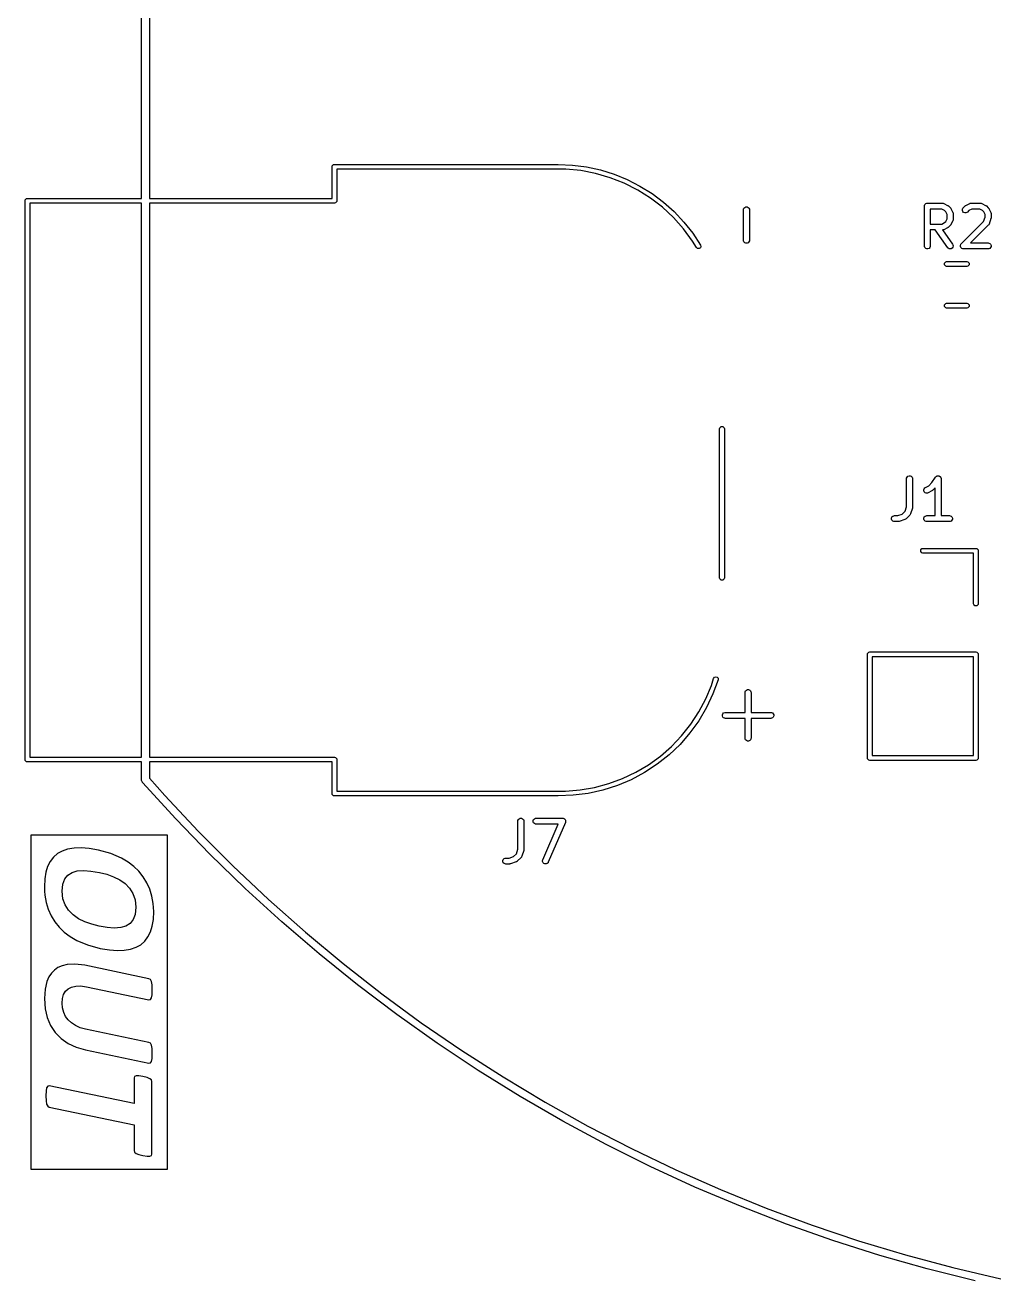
# Model space of a CAD drawing. Extents: x 0.5 to 99.4, y -99.1 to -3.9.
# Drawn here: x 0.48 to 24.83, y -82.96 to -51.48 of the extents above; entities that cross this region are included whole.
import ezdxf

# ---------------------------------------------------------------- set-up
doc = ezdxf.new("R2010")
doc.units = 0
doc.layers.add('BLACK', color=7, linetype='CONTINUOUS')

msp = doc.modelspace()

# ---------------------------------------------------------------- linework, layer by layer
at = {"layer": 'BLACK', "linetype": 'CONTINUOUS'}
for p, q in [((3.4, -55.83), (3.4, -17.499999)), ((3.6, -17.537796), (3.6, -55.83)), ((8.18, -55.04), (8.184567, -55.017039)), ((8.18, -55.83), (8.18, -55.04)), ((8.184567, -55.017039), (8.217039, -54.984567)), ((8.217039, -54.984567), (8.24, -54.98)), ((8.24, -54.98), (13.85, -54.98)), ((13.85, -54.98), (14.207397, -54.995344)), ((14.207397, -54.995344), (14.562164, -55.041263)), ((14.562164, -55.041263), (14.91169, -55.117418)), ((13.85, -55.1), (8.3, -55.1)), ((8.3, -55.1), (8.3, -55.89)), ((14.039706, -55.099985), (13.85, -55.1)), ((14.417456, -55.135451), (14.039706, -55.099985)), ((14.790238, -55.206072), (14.417456, -55.135451)), ((15.154785, -55.311231), (14.790238, -55.206072)), ((14.91169, -55.117418), (15.253403, -55.223251)), ((15.507907, -55.450006), (15.154785, -55.311231)), ((15.253403, -55.223251), (15.584788, -55.357981)), ((15.584788, -55.357981), (15.903407, -55.520617)), ((15.84651, -55.621181), (15.507907, -55.450006)), ((16.16763, -55.823259), (15.84651, -55.621181)), ((15.903407, -55.520617), (16.206913, -55.709962)), ((16.206913, -55.709962), (16.493075, -55.924624)), ((0.48, -55.89), (0.484567, -55.867039)), ((0.48, -69.91), (0.48, -55.89)), ((0.484567, -55.867039), (0.517039, -55.834567)), ((0.517039, -55.834567), (0.54, -55.83)), ((0.54, -55.83), (3.4, -55.83)), ((0.6, -55.95), (0.6, -69.85)), ((3.4, -55.95), (0.6, -55.95)), ((3.4, -69.85), (3.4, -55.95)), ((3.6, -55.83), (8.18, -55.83)), ((8.24, -55.95), (3.6, -55.95)), ((3.6, -55.95), (3.6, -69.85)), ((8.262961, -55.945433), (8.24, -55.95)), ((8.295433, -55.912961), (8.262961, -55.945433)), ((8.3, -55.89), (8.295433, -55.912961)), ((16.468454, -56.054469), (16.16763, -55.823259)), ((16.493075, -55.924624), (16.759787, -56.163021)), ((23.0369, -56.024819), (23.038341, -56.010187)), ((23.0369, -57.024819), (23.0369, -56.024819)), ((23.038341, -56.010187), (23.04954, -55.983151)), ((23.04954, -55.983151), (23.070232, -55.962459)), ((23.070232, -55.962459), (23.097268, -55.95126)), ((23.097268, -55.95126), (23.1119, -55.949819)), ((23.1119, -55.949819), (23.492852, -55.949819)), ((23.492852, -55.949819), (23.507484, -55.95126)), ((23.507484, -55.95126), (23.509973, -55.952291)), ((23.509973, -55.952291), (23.512661, -55.952482)), ((23.512661, -55.952482), (23.526393, -55.957737)), ((23.526393, -55.957737), (23.621631, -56.005356)), ((23.621631, -56.005356), (23.62793, -56.00932)), ((23.62793, -56.00932), (23.629758, -56.010078)), ((23.629758, -56.010078), (23.631814, -56.011766)), ((23.631814, -56.011766), (23.634074, -56.013188)), ((23.634074, -56.013188), (23.635373, -56.014686)), ((23.635373, -56.014686), (23.641123, -56.019405)), ((23.641123, -56.019405), (23.688742, -56.067024)), ((24.011248, -56.067024), (24.058867, -56.019405)), ((24.058867, -56.019405), (24.064616, -56.014686)), ((24.064616, -56.014686), (24.065916, -56.013188)), ((24.065916, -56.013188), (24.068175, -56.011766)), ((24.068175, -56.011766), (24.070232, -56.010078)), ((24.070232, -56.010078), (24.072059, -56.00932)), ((24.072059, -56.00932), (24.078359, -56.005356)), ((24.078359, -56.005356), (24.173597, -55.957737)), ((24.173597, -55.957737), (24.187328, -55.952482)), ((24.187328, -55.952482), (24.190017, -55.95229)), ((24.190017, -55.95229), (24.192506, -55.95126)), ((24.192506, -55.95126), (24.207138, -55.949819)), ((24.207138, -55.949819), (24.445233, -55.949819)), ((24.445233, -55.949819), (24.459865, -55.95126)), ((24.459865, -55.95126), (24.462354, -55.952291)), ((24.462354, -55.952291), (24.465042, -55.952482)), ((24.465042, -55.952482), (24.478774, -55.957737)), ((24.478774, -55.957737), (24.574012, -56.005356)), ((24.574012, -56.005356), (24.580311, -56.00932)), ((24.580311, -56.00932), (24.582139, -56.010078)), ((24.582139, -56.010078), (24.584195, -56.011766)), ((24.584195, -56.011766), (24.586455, -56.013188)), ((24.586455, -56.013188), (24.587754, -56.014686)), ((24.587754, -56.014686), (24.593504, -56.019405)), ((24.593504, -56.019405), (24.641123, -56.067024)), ((16.746348, -56.312787), (16.468454, -56.054469)), ((16.998879, -56.59595), (16.746348, -56.312787)), ((16.759787, -56.163021), (17.005084, -56.4234)), ((18.498866, -56.119047), (18.500307, -56.104415)), ((18.498866, -56.880951), (18.498866, -56.119047)), ((18.500307, -56.104415), (18.511506, -56.077379)), ((18.511506, -56.077379), (18.532198, -56.056687)), ((18.532198, -56.056687), (18.559234, -56.045488)), ((18.559234, -56.045488), (18.588498, -56.045488)), ((18.588498, -56.045488), (18.615534, -56.056687)), ((18.615534, -56.056687), (18.636226, -56.077379)), ((18.636226, -56.077379), (18.647425, -56.104415)), ((18.647425, -56.104415), (18.648866, -56.119047)), ((18.648866, -56.119047), (18.648866, -56.880951)), ((23.475147, -56.099819), (23.1869, -56.099819)), ((23.1869, -56.099819), (23.1869, -56.473628)), ((23.543663, -56.134077), (23.475147, -56.099819)), ((23.57407, -56.164484), (23.543663, -56.134077)), ((23.608328, -56.233), (23.57407, -56.164484)), ((23.57407, -56.408963), (23.608328, -56.340447)), ((23.608328, -56.340447), (23.608328, -56.233)), ((23.688742, -56.067024), (23.69346, -56.072773)), ((23.69346, -56.072773), (23.694959, -56.074073)), ((23.694959, -56.074073), (23.69638, -56.076332)), ((23.69638, -56.076332), (23.698069, -56.078389)), ((23.698069, -56.078389), (23.698826, -56.080216)), ((23.698826, -56.080216), (23.702791, -56.086516)), ((23.702791, -56.086516), (23.75041, -56.181754)), ((23.75041, -56.181754), (23.755665, -56.195485)), ((23.755665, -56.195485), (23.755856, -56.198174)), ((23.755856, -56.198174), (23.756887, -56.200663)), ((23.756887, -56.200663), (23.758328, -56.215295)), ((23.758328, -56.215295), (23.758328, -56.358152)), ((23.990722, -56.105426), (24.001921, -56.078389)), ((23.990722, -56.134688), (23.990722, -56.105426)), ((24.001921, -56.161725), (23.990722, -56.134688)), ((24.001921, -56.078389), (24.011248, -56.067024)), ((24.022613, -56.182417), (24.001921, -56.161725)), ((24.04965, -56.193616), (24.022613, -56.182417)), ((24.078912, -56.193616), (24.04965, -56.193616)), ((24.105949, -56.182417), (24.078912, -56.193616)), ((24.117314, -56.17309), (24.105949, -56.182417)), ((24.156327, -56.134077), (24.117314, -56.17309)), ((24.224843, -56.099819), (24.156327, -56.134077)), ((24.427528, -56.099819), (24.224843, -56.099819)), ((24.496044, -56.134077), (24.427528, -56.099819)), ((24.526451, -56.164484), (24.496044, -56.134077)), ((24.522537, -56.412876), (24.560709, -56.298363)), ((24.560709, -56.233), (24.526451, -56.164484)), ((24.560709, -56.298363), (24.560709, -56.233)), ((24.641123, -56.067024), (24.645841, -56.072773)), ((24.645841, -56.072773), (24.64734, -56.074073)), ((24.64734, -56.074073), (24.648761, -56.076332)), ((24.648761, -56.076332), (24.65045, -56.078389)), ((24.65045, -56.078389), (24.651207, -56.080216)), ((24.651207, -56.080216), (24.655172, -56.086516)), ((24.655172, -56.086516), (24.702791, -56.181754)), ((24.70686, -56.334251), (24.659241, -56.477107)), ((24.702791, -56.181754), (24.708046, -56.195485)), ((24.708509, -56.326995), (24.70686, -56.334251)), ((24.708046, -56.195485), (24.708237, -56.198174)), ((24.708237, -56.198174), (24.709268, -56.200663)), ((24.709268, -56.325165), (24.708509, -56.326995)), ((24.709268, -56.200663), (24.710709, -56.215295)), ((24.709529, -56.322511), (24.709268, -56.325165)), ((24.71012, -56.319914), (24.709529, -56.322511)), ((24.710709, -56.310533), (24.709979, -56.317939)), ((24.709979, -56.317939), (24.71012, -56.319914)), ((24.710709, -56.215295), (24.710709, -56.310533)), ((17.223835, -56.901479), (16.998879, -56.59595)), ((17.005084, -56.4234), (17.227163, -56.703845)), ((23.1869, -56.473628), (23.475147, -56.473628)), ((23.310946, -56.623628), (23.1869, -56.623628)), ((23.1869, -56.623628), (23.1869, -57.024819)), ((23.621886, -57.067829), (23.310946, -56.623628)), ((23.475147, -56.473628), (23.543663, -56.43937)), ((23.507484, -56.622187), (23.493967, -56.623518)), ((23.493967, -56.623518), (23.744771, -56.98181)), ((23.509973, -56.621155), (23.507484, -56.622187)), ((23.512661, -56.620965), (23.509973, -56.621155)), ((23.526393, -56.61571), (23.512661, -56.620965)), ((23.621631, -56.568091), (23.526393, -56.61571)), ((23.543663, -56.43937), (23.57407, -56.408963)), ((23.62793, -56.564126), (23.621631, -56.568091)), ((23.629758, -56.563369), (23.62793, -56.564126)), ((23.631814, -56.56168), (23.629758, -56.563369)), ((23.634074, -56.560259), (23.631814, -56.56168)), ((23.635373, -56.55876), (23.634074, -56.560259)), ((23.641123, -56.554042), (23.635373, -56.55876)), ((23.688742, -56.506423), (23.641123, -56.554042)), ((23.69346, -56.500673), (23.688742, -56.506423)), ((23.694959, -56.499374), (23.69346, -56.500673)), ((23.69638, -56.497114), (23.694959, -56.499374)), ((23.698069, -56.495058), (23.69638, -56.497114)), ((23.698826, -56.49323), (23.698069, -56.495058)), ((23.702791, -56.486931), (23.698826, -56.49323)), ((23.75041, -56.391693), (23.702791, -56.486931)), ((23.755665, -56.377962), (23.75041, -56.391693)), ((23.755856, -56.375272), (23.755665, -56.377962)), ((23.756887, -56.372784), (23.755856, -56.375272)), ((23.758328, -56.358152), (23.756887, -56.372784)), ((23.963629, -56.971786), (24.522537, -56.412876)), ((24.641123, -56.506423), (24.197728, -56.949819)), ((24.650451, -56.495058), (24.641123, -56.506423)), ((24.651482, -56.492567), (24.650451, -56.495058)), ((24.653247, -56.490533), (24.651482, -56.492567)), ((24.659241, -56.477107), (24.653247, -56.490533)), ((17.321528, -57.064096), (17.223835, -56.901479)), ((17.227163, -56.703845), (17.424388, -57.002292)), ((18.500307, -56.895583), (18.498866, -56.880951)), ((18.511506, -56.922619), (18.500307, -56.895583)), ((18.532198, -56.943311), (18.511506, -56.922619)), ((18.559234, -56.95451), (18.532198, -56.943311)), ((18.588498, -56.95451), (18.559234, -56.95451)), ((18.615534, -56.943311), (18.588498, -56.95451)), ((18.636226, -56.922619), (18.615534, -56.943311)), ((18.647425, -56.895583), (18.636226, -56.922619)), ((18.648866, -56.880951), (18.647425, -56.895583)), ((23.954302, -56.983151), (23.963629, -56.971786)), ((24.197728, -56.949819), (24.635709, -56.949819)), ((24.635709, -56.949819), (24.650341, -56.95126)), ((24.650341, -56.95126), (24.677377, -56.962459)), ((24.677377, -56.962459), (24.698069, -56.983151)), ((17.349514, -57.088424), (17.321528, -57.064096)), ((17.386455, -57.091656), (17.349514, -57.088424)), ((17.418241, -57.072558), (17.386455, -57.091656)), ((17.43273, -57.038423), (17.418241, -57.072558)), ((17.424388, -57.002292), (17.43273, -57.038423)), ((23.038341, -57.039451), (23.0369, -57.024819)), ((23.04954, -57.066487), (23.038341, -57.039451)), ((23.070232, -57.087179), (23.04954, -57.066487)), ((23.097268, -57.098378), (23.070232, -57.087179)), ((23.126532, -57.098378), (23.097268, -57.098378)), ((23.153568, -57.087179), (23.126532, -57.098378)), ((23.17426, -57.066487), (23.153568, -57.087179)), ((23.185459, -57.039451), (23.17426, -57.066487)), ((23.1869, -57.024819), (23.185459, -57.039451)), ((23.631457, -57.078989), (23.621886, -57.067829)), ((23.656136, -57.094716), (23.631457, -57.078989)), ((23.684953, -57.099802), (23.656136, -57.094716)), ((23.713524, -57.093472), (23.684953, -57.099802)), ((23.737498, -57.07669), (23.713524, -57.093472)), ((23.753225, -57.052012), (23.737498, -57.07669)), ((23.744771, -56.98181), (23.751981, -56.994623)), ((23.751981, -56.994623), (23.75831, -57.023194)), ((23.75831, -57.023194), (23.753225, -57.052012)), ((23.943103, -57.010187), (23.954302, -56.983151)), ((23.943103, -57.039451), (23.943103, -57.010187)), ((23.954302, -57.066487), (23.943103, -57.039451)), ((23.974994, -57.087179), (23.954302, -57.066487)), ((24.00203, -57.098378), (23.974994, -57.087179)), ((24.016662, -57.099819), (24.00203, -57.098378)), ((24.635709, -57.099819), (24.016662, -57.099819)), ((24.650341, -57.098378), (24.635709, -57.099819)), ((24.677377, -57.087179), (24.650341, -57.098378)), ((24.698069, -57.066487), (24.677377, -57.087179)), ((24.698069, -56.983151), (24.709268, -57.010187)), ((24.709268, -57.039451), (24.698069, -57.066487)), ((24.709268, -57.010187), (24.709268, -57.039451)), ((23.539838, -57.454539), (23.57231, -57.422067)), ((23.539838, -57.500461), (23.539838, -57.454539)), ((23.57231, -57.532933), (23.539838, -57.500461)), ((23.57231, -57.422067), (23.595271, -57.4175)), ((23.595271, -57.5375), (23.57231, -57.532933)), ((23.595271, -57.4175), (24.104719, -57.4175)), ((24.104719, -57.5375), (23.595271, -57.5375)), ((24.104719, -57.4175), (24.12768, -57.422067)), ((24.12768, -57.532933), (24.104719, -57.5375)), ((24.12768, -57.422067), (24.160152, -57.454539)), ((24.160152, -57.500461), (24.12768, -57.532933)), ((24.160152, -57.454539), (24.160152, -57.500461)), ((23.539838, -58.499539), (23.57231, -58.467067)), ((23.539838, -58.545461), (23.539838, -58.499539)), ((23.57231, -58.577933), (23.539838, -58.545461)), ((23.57231, -58.467067), (23.595271, -58.4625)), ((23.595271, -58.4625), (24.104719, -58.4625)), ((24.104719, -58.4625), (24.12768, -58.467067)), ((24.12768, -58.467067), (24.160152, -58.499539)), ((24.160152, -58.545461), (24.12768, -58.577933)), ((24.160152, -58.499539), (24.160152, -58.545461)), ((23.595271, -58.5825), (23.57231, -58.577933)), ((24.104719, -58.5825), (23.595271, -58.5825)), ((24.12768, -58.577933), (24.104719, -58.5825)), ((17.9, -61.61), (17.904567, -61.587039)), ((17.9, -65.35), (17.9, -61.61)), ((17.904567, -61.587039), (17.937039, -61.554567)), ((17.937039, -61.554567), (17.982961, -61.554567)), ((17.982961, -61.554567), (18.015433, -61.587039)), ((18.015433, -61.587039), (18.02, -61.61)), ((18.02, -61.61), (18.02, -65.35)), ((22.591666, -62.864819), (22.593107, -62.850187)), ((22.591666, -63.566934), (22.591666, -62.864819)), ((22.593107, -62.850187), (22.604306, -62.823151)), ((22.604306, -62.823151), (22.624998, -62.802459)), ((22.624998, -62.802459), (22.652034, -62.79126)), ((22.652034, -62.79126), (22.681298, -62.79126)), ((22.681298, -62.79126), (22.708334, -62.802459)), ((22.708334, -62.802459), (22.729026, -62.823151)), ((22.729026, -62.823151), (22.740225, -62.850187)), ((22.740225, -62.850187), (22.741666, -62.864819)), ((22.741666, -62.864819), (22.741666, -63.579104)), ((23.227428, -62.959896), (23.318548, -62.823216)), ((23.318548, -62.823216), (23.318582, -62.823173)), ((23.318582, -62.823173), (23.318592, -62.823151)), ((23.318592, -62.823151), (23.318643, -62.823099)), ((23.318643, -62.823099), (23.327864, -62.811841)), ((23.327864, -62.811841), (23.334033, -62.807709)), ((23.334033, -62.807709), (23.339284, -62.802459)), ((23.339284, -62.802459), (23.346073, -62.799646)), ((23.346073, -62.799646), (23.352179, -62.795558)), ((23.352179, -62.795558), (23.359459, -62.794101)), ((23.359459, -62.794101), (23.36632, -62.79126)), ((23.36632, -62.79126), (23.373668, -62.79126)), ((23.373668, -62.79126), (23.380873, -62.789819)), ((23.380873, -62.789819), (23.388157, -62.79126)), ((23.388157, -62.79126), (23.395584, -62.79126)), ((23.395584, -62.79126), (23.402372, -62.794072)), ((23.402372, -62.794072), (23.409581, -62.795498)), ((23.409581, -62.795498), (23.41576, -62.799617)), ((23.41576, -62.799617), (23.42262, -62.802459)), ((23.42262, -62.802459), (23.427813, -62.807652)), ((23.427813, -62.807652), (23.43393, -62.81173)), ((23.43393, -62.81173), (23.438063, -62.817902)), ((23.438063, -62.817902), (23.443312, -62.823151)), ((23.443312, -62.823151), (23.446123, -62.829938)), ((23.446123, -62.829938), (23.450213, -62.836045)), ((23.450213, -62.836045), (23.451669, -62.843326)), ((23.451669, -62.843326), (23.454511, -62.850187)), ((23.454511, -62.850187), (23.455936, -62.864663)), ((23.455936, -62.864663), (23.455952, -62.86474)), ((23.455952, -62.86474), (23.455946, -62.864766)), ((23.455946, -62.864766), (23.455952, -62.864819)), ((23.455952, -62.864819), (23.455952, -63.789819)), ((23.020827, -63.141152), (23.030081, -63.113391)), ((23.022901, -63.170342), (23.020827, -63.141152)), ((23.035988, -63.196517), (23.022901, -63.170342)), ((23.030081, -63.113391), (23.049254, -63.091283)), ((23.058096, -63.21569), (23.035988, -63.196517)), ((23.049254, -63.091283), (23.061697, -63.083451)), ((23.085857, -63.224944), (23.058096, -63.21569)), ((23.061697, -63.083451), (23.146049, -63.041275)), ((23.115047, -63.22287), (23.085857, -63.224944)), ((23.128779, -63.217615), (23.115047, -63.22287)), ((23.224017, -63.169996), (23.128779, -63.217615)), ((23.146049, -63.041275), (23.227428, -62.959896)), ((23.230316, -63.166031), (23.224017, -63.169996)), ((23.232144, -63.165274), (23.230316, -63.166031)), ((23.2342, -63.163585), (23.232144, -63.165274)), ((23.23646, -63.162164), (23.2342, -63.163585)), ((23.237759, -63.160665), (23.23646, -63.162164)), ((23.243509, -63.155947), (23.237759, -63.160665)), ((23.305952, -63.093504), (23.243509, -63.155947)), ((23.305952, -63.789819), (23.305952, -63.093504)), ((22.553494, -63.681447), (22.591666, -63.566934)), ((22.741666, -63.579104), (22.740936, -63.58651)), ((22.740936, -63.58651), (22.741077, -63.588485)), ((22.212155, -63.850187), (22.223354, -63.823151)), ((22.212155, -63.879451), (22.212155, -63.850187)), ((22.223354, -63.906487), (22.212155, -63.879451)), ((22.223354, -63.823151), (22.244046, -63.802459)), ((22.244046, -63.802459), (22.271082, -63.79126)), ((22.271082, -63.79126), (22.285714, -63.789819)), ((22.285714, -63.789819), (22.368782, -63.789819)), ((22.368782, -63.789819), (22.483295, -63.751647)), ((22.547526, -63.888351), (22.404669, -63.93597)), ((22.483295, -63.751647), (22.553494, -63.681447)), ((22.560951, -63.882357), (22.547526, -63.888351)), ((22.562986, -63.880591), (22.560951, -63.882357)), ((22.565477, -63.87956), (22.562986, -63.880591)), ((22.576842, -63.870233), (22.565477, -63.87956)), ((22.672081, -63.774993), (22.576842, -63.870233)), ((22.681408, -63.763628), (22.672081, -63.774993)), ((22.682438, -63.761139), (22.681408, -63.763628)), ((22.684204, -63.759104), (22.682438, -63.761139)), ((22.690198, -63.745678), (22.684204, -63.759104)), ((22.737817, -63.602822), (22.690198, -63.745678)), ((22.739466, -63.595566), (22.737817, -63.602822)), ((22.740225, -63.593736), (22.739466, -63.595566)), ((22.740486, -63.591082), (22.740225, -63.593736)), ((22.741077, -63.588485), (22.740486, -63.591082)), ((23.021679, -63.850187), (23.032878, -63.823151)), ((23.021679, -63.879451), (23.021679, -63.850187)), ((23.032878, -63.906487), (23.021679, -63.879451)), ((23.032878, -63.823151), (23.05357, -63.802459)), ((23.05357, -63.802459), (23.080606, -63.79126)), ((23.080606, -63.79126), (23.095238, -63.789819)), ((23.095238, -63.789819), (23.305952, -63.789819)), ((23.455952, -63.789819), (23.666666, -63.789819)), ((23.666666, -63.789819), (23.681298, -63.79126)), ((23.681298, -63.79126), (23.708334, -63.802459)), ((23.708334, -63.802459), (23.729026, -63.823151)), ((23.729026, -63.823151), (23.740225, -63.850187)), ((23.740225, -63.879451), (23.729026, -63.906487)), ((23.740225, -63.850187), (23.740225, -63.879451)), ((22.244046, -63.927179), (22.223354, -63.906487)), ((22.271082, -63.938378), (22.244046, -63.927179)), ((22.285714, -63.939819), (22.271082, -63.938378)), ((22.380952, -63.939819), (22.285714, -63.939819)), ((22.388357, -63.939089), (22.380952, -63.939819)), ((22.390332, -63.93923), (22.388357, -63.939089)), ((22.392929, -63.938639), (22.390332, -63.93923)), ((22.395584, -63.938378), (22.392929, -63.938639)), ((22.397415, -63.937619), (22.395584, -63.938378)), ((22.404669, -63.93597), (22.397415, -63.937619)), ((23.05357, -63.927179), (23.032878, -63.906487)), ((23.080606, -63.938378), (23.05357, -63.927179)), ((23.095238, -63.939819), (23.080606, -63.938378)), ((23.666666, -63.939819), (23.095238, -63.939819)), ((23.681298, -63.938378), (23.666666, -63.939819)), ((23.708334, -63.927179), (23.681298, -63.938378)), ((23.729026, -63.906487), (23.708334, -63.927179)), ((22.944567, -64.647034), (22.977039, -64.614562)), ((22.944567, -64.692956), (22.944567, -64.647034)), ((22.977039, -64.725428), (22.944567, -64.692956)), ((22.977039, -64.614562), (23, -64.609995)), ((23, -64.729995), (22.977039, -64.725428)), ((23, -64.609995), (24.33, -64.609995)), ((24.27, -64.729995), (23, -64.729995)), ((24.27, -65.999995), (24.27, -64.729995)), ((24.33, -64.609995), (24.352961, -64.614562)), ((24.352961, -64.614562), (24.385433, -64.647034)), ((24.385433, -64.647034), (24.39, -64.669995)), ((24.39, -64.669995), (24.39, -65.999995)), ((17.904567, -65.372961), (17.9, -65.35)), ((17.937039, -65.405433), (17.904567, -65.372961)), ((17.982961, -65.405433), (17.937039, -65.405433)), ((18.015433, -65.372961), (17.982961, -65.405433)), ((18.02, -65.35), (18.015433, -65.372961)), ((24.274567, -66.022956), (24.27, -65.999995)), ((24.307039, -66.055428), (24.274567, -66.022956)), ((24.352961, -66.055428), (24.307039, -66.055428)), ((24.385433, -66.022956), (24.352961, -66.055428)), ((24.39, -65.999995), (24.385433, -66.022956)), ((21.61, -67.269995), (21.614567, -67.247034)), ((21.61, -69.869995), (21.61, -67.269995)), ((21.614567, -67.247034), (21.647039, -67.214562)), ((21.647039, -67.214562), (21.67, -67.209995)), ((21.67, -67.209995), (24.33, -67.209995)), ((21.73, -67.329995), (21.73, -69.809995)), ((24.27, -67.329995), (21.73, -67.329995)), ((24.27, -69.809995), (24.27, -67.329995)), ((24.33, -67.209995), (24.352961, -67.214562)), ((24.352961, -67.214562), (24.385433, -67.247034)), ((24.385433, -67.247034), (24.39, -67.269995)), ((24.39, -67.269995), (24.39, -69.869995)), ((17.695883, -68.047634), (17.751512, -67.8718)), ((17.865922, -67.908), (17.735141, -68.264129)), ((17.751512, -67.8718), (17.751513, -67.8718)), ((17.751513, -67.8718), (17.773077, -67.841633)), ((17.773077, -67.841633), (17.808255, -67.829902)), ((17.808255, -67.829902), (17.843609, -67.841088)), ((17.843609, -67.841088), (17.865637, -67.870919)), ((17.865637, -67.870919), (17.865923, -67.908)), ((17.865923, -67.908), (17.865922, -67.908)), ((17.553115, -68.387733), (17.695883, -68.047634)), ((17.735141, -68.264129), (17.572535, -68.606899)), ((18.5397, -68.228571), (18.541141, -68.213939)), ((18.5397, -68.724999), (18.5397, -68.228571)), ((18.541141, -68.213939), (18.55234, -68.186903)), ((18.55234, -68.186903), (18.573032, -68.166211)), ((18.573032, -68.166211), (18.600068, -68.155012)), ((18.600068, -68.155012), (18.629332, -68.155012)), ((18.629332, -68.155012), (18.656368, -68.166211)), ((18.656368, -68.166211), (18.67706, -68.186903)), ((18.67706, -68.186903), (18.688259, -68.213939)), ((18.688259, -68.213939), (18.6897, -68.228571)), ((18.6897, -68.228571), (18.6897, -68.724999)), ((17.572535, -68.606899), (17.379451, -68.933473)), ((17.38003, -68.713449), (17.553115, -68.387733)), ((17.379451, -68.933473), (17.157487, -69.241148)), ((17.178059, -69.022087), (17.38003, -68.713449)), ((17.969712, -68.785367), (17.980911, -68.758331)), ((17.969712, -68.814631), (17.969712, -68.785367)), ((17.980911, -68.841667), (17.969712, -68.814631)), ((17.980911, -68.758331), (18.001603, -68.737639)), ((18.001603, -68.862359), (17.980911, -68.841667)), ((18.001603, -68.737639), (18.028639, -68.72644)), ((18.028639, -68.873558), (18.001603, -68.862359)), ((18.028639, -68.72644), (18.043271, -68.724999)), ((18.043271, -68.874999), (18.028639, -68.873558)), ((18.043271, -68.724999), (18.5397, -68.724999)), ((18.5397, -68.874999), (18.043271, -68.874999)), ((18.5397, -69.371428), (18.5397, -68.874999)), ((18.6897, -68.724999), (19.186128, -68.724999)), ((19.186128, -68.874999), (18.6897, -68.874999)), ((18.6897, -68.874999), (18.6897, -69.371428)), ((19.186128, -68.724999), (19.20076, -68.72644)), ((19.20076, -68.873558), (19.186128, -68.874999)), ((19.20076, -68.72644), (19.227796, -68.737639)), ((19.227796, -68.862359), (19.20076, -68.873558)), ((19.227796, -68.737639), (19.248488, -68.758331)), ((19.248488, -68.841667), (19.227796, -68.862359)), ((19.248488, -68.758331), (19.259687, -68.785367)), ((19.259687, -68.814631), (19.248488, -68.841667)), ((19.259687, -68.785367), (19.259687, -68.814631)), ((17.157487, -69.241148), (16.908479, -69.527377)), ((16.948875, -69.311092), (17.178059, -69.022087)), ((16.908479, -69.527377), (16.63449, -69.789792)), ((16.694374, -69.578073), (16.948875, -69.311092)), ((18.541141, -69.38606), (18.5397, -69.371428)), ((18.55234, -69.413096), (18.541141, -69.38606)), ((18.573032, -69.433788), (18.55234, -69.413096)), ((18.600068, -69.444987), (18.573032, -69.433788)), ((18.629332, -69.444987), (18.600068, -69.444987)), ((18.656368, -69.433788), (18.629332, -69.444987)), ((18.67706, -69.413096), (18.656368, -69.433788)), ((18.688259, -69.38606), (18.67706, -69.413096)), ((18.6897, -69.371428), (18.688259, -69.38606)), ((0.6, -69.85), (3.4, -69.85)), ((3.6, -69.85), (8.24, -69.85)), ((8.24, -69.85), (8.262961, -69.854567)), ((8.262961, -69.854567), (8.295433, -69.887039)), ((16.11804, -70.037324), (16.416663, -69.82082)), ((16.63449, -69.789792), (16.337785, -70.026221)), ((16.416663, -69.82082), (16.694374, -69.578073)), ((21.614567, -69.892956), (21.61, -69.869995)), ((21.73, -69.809995), (24.27, -69.809995)), ((24.39, -69.869995), (24.385433, -69.892956)), ((0.484567, -69.932961), (0.48, -69.91)), ((0.517039, -69.965433), (0.484567, -69.932961)), ((0.54, -69.97), (0.517039, -69.965433)), ((3.4, -69.97), (0.54, -69.97)), ((3.4, -70.415019), (3.4, -69.97)), ((8.18, -69.97), (3.6, -69.97)), ((3.6, -69.97), (3.6, -70.377221)), ((8.18, -70.76), (8.18, -69.97)), ((8.295433, -69.887039), (8.3, -69.91)), ((8.3, -69.91), (8.3, -70.7)), ((15.800977, -70.225793), (16.11804, -70.037324)), ((16.337785, -70.026221), (16.020822, -70.234706)), ((21.647039, -69.925428), (21.614567, -69.892956)), ((21.67, -69.929995), (21.647039, -69.925428)), ((24.33, -69.929995), (21.67, -69.929995)), ((24.352961, -69.925428), (24.33, -69.929995)), ((24.385433, -69.892956), (24.352961, -69.925428)), ((3.401921, -70.434528), (3.4, -70.415019)), ((3.401983, -70.434679), (3.401921, -70.434528)), ((3.401976, -70.434801), (3.401983, -70.434679)), ((3.402326, -70.435505), (3.401976, -70.434801)), ((3.416853, -70.470576), (3.402326, -70.435505)), ((3.422592, -70.476315), (3.416853, -70.470576)), ((3.425, -70.481163), (3.422592, -70.476315)), ((4.257123, -71.395876), (3.425, -70.481163)), ((3.6, -70.377221), (3.981977, -70.810327)), ((14.766019, -70.608626), (15.122158, -70.51263)), ((15.122158, -70.51263), (15.468098, -70.384666)), ((15.686223, -70.413522), (15.336757, -70.56119)), ((15.468098, -70.384666), (15.800977, -70.225793)), ((16.020822, -70.234706), (15.686223, -70.413522)), ((3.981977, -70.810327), (4.823985, -71.70771)), ((8.184567, -70.782961), (8.18, -70.76)), ((8.217039, -70.815433), (8.184567, -70.782961)), ((8.24, -70.82), (8.217039, -70.815433)), ((13.85, -70.82), (8.24, -70.82)), ((8.3, -70.7), (13.85, -70.7)), ((13.85, -70.7), (13.850363, -70.700072)), ((13.850146, -70.81997), (13.85, -70.82)), ((14.228557, -70.806428), (13.850146, -70.81997)), ((13.850363, -70.700072), (13.850584, -70.700003)), ((13.850584, -70.700003), (13.850584, -70.700002)), ((13.850584, -70.700002), (14.035, -70.701802)), ((14.035, -70.701802), (14.402631, -70.671857)), ((14.604896, -70.75846), (14.228557, -70.806428)), ((14.402631, -70.671857), (14.766019, -70.608626)), ((14.975318, -70.676488), (14.604896, -70.75846)), ((15.336757, -70.56119), (14.975318, -70.676488)), ((5.117054, -72.284497), (4.257123, -71.395876)), ((12.841666, -71.454819), (12.843107, -71.440187)), ((12.841666, -72.156934), (12.841666, -71.454819)), ((12.843107, -71.440187), (12.854306, -71.413151)), ((12.854306, -71.413151), (12.874998, -71.392459)), ((12.874998, -71.392459), (12.902034, -71.38126)), ((12.902034, -71.38126), (12.931298, -71.38126)), ((12.931298, -71.38126), (12.958334, -71.392459)), ((12.958334, -71.392459), (12.979026, -71.413151)), ((12.979026, -71.413151), (12.990225, -71.440187)), ((12.990225, -71.440187), (12.991666, -71.454819)), ((12.991666, -71.454819), (12.991666, -72.169104)), ((13.22406, -71.440187), (13.235259, -71.413151)), ((13.22406, -71.469451), (13.22406, -71.440187)), ((13.235259, -71.413151), (13.255951, -71.392459)), ((13.255951, -71.392459), (13.282987, -71.38126)), ((13.282987, -71.38126), (13.297619, -71.379819)), ((13.297619, -71.379819), (13.964285, -71.379819)), ((13.964285, -71.379819), (13.978917, -71.38126)), ((13.978917, -71.38126), (13.979347, -71.381438)), ((13.979347, -71.381438), (13.979812, -71.381444)), ((13.979812, -71.381444), (13.992818, -71.387018)), ((13.992818, -71.387018), (14.005953, -71.392459)), ((14.005953, -71.392459), (14.006282, -71.392788)), ((14.006282, -71.392788), (14.00671, -71.392972)), ((14.00671, -71.392972), (14.016605, -71.403111)), ((14.016605, -71.403111), (14.026645, -71.413151)), ((14.026645, -71.413151), (14.026823, -71.413581)), ((14.026823, -71.413581), (14.027149, -71.413915)), ((14.027149, -71.413915), (14.032422, -71.427097)), ((14.032422, -71.427097), (14.037844, -71.440187)), ((14.037844, -71.440187), (14.037844, -71.440652)), ((14.037844, -71.440652), (14.038017, -71.441085)), ((14.038017, -71.441085), (14.037844, -71.455265)), ((14.037844, -71.455265), (14.037844, -71.469451)), ((4.823985, -71.70771), (5.693262, -72.578705)), ((13.235259, -71.496487), (13.22406, -71.469451)), ((13.255951, -71.517179), (13.235259, -71.496487)), ((13.282987, -71.528378), (13.255951, -71.517179)), ((13.297619, -71.529819), (13.282987, -71.528378)), ((13.850544, -71.529819), (13.297619, -71.529819)), ((13.466778, -72.425275), (13.850544, -71.529819)), ((14.033221, -71.484363), (13.60465, -72.484363)), ((14.03766, -71.470347), (14.033221, -71.484363)), ((14.037665, -71.469881), (14.03766, -71.470347)), ((14.037844, -71.469451), (14.037665, -71.469881)), ((0.629772, -80.193538), (0.629772, -71.793771)), ((0.629772, -71.793771), (4.039774, -71.793771)), ((4.039774, -71.793771), (4.039774, -80.193538)), ((1.190796, -72.355483), (1.108757, -72.462582)), ((1.290635, -72.269321), (1.190796, -72.355483)), ((1.406232, -72.204713), (1.290635, -72.269321)), ((1.545246, -72.158196), (1.406232, -72.204713)), ((1.71232, -72.131568), (1.545246, -72.158196)), ((1.882433, -72.127104), (1.71232, -72.131568)), ((2.082908, -72.142762), (1.882433, -72.127104)), ((2.318469, -72.182309), (2.082908, -72.142762)), ((2.628158, -72.267408), (2.318469, -72.182309)), ((2.896592, -72.382711), (2.628158, -72.267408)), ((3.061687, -72.480301), (2.896592, -72.382711)), ((6.003976, -73.146181), (5.117054, -72.284497)), ((12.473354, -72.413151), (12.494046, -72.392459)), ((12.494046, -72.392459), (12.521082, -72.38126)), ((12.521082, -72.38126), (12.535714, -72.379819)), ((12.535714, -72.379819), (12.618782, -72.379819)), ((12.618782, -72.379819), (12.733295, -72.341647)), ((12.733295, -72.341647), (12.803494, -72.271447)), ((12.803494, -72.271447), (12.841666, -72.156934)), ((12.922081, -72.364993), (12.826842, -72.460233)), ((12.931408, -72.353628), (12.922081, -72.364993)), ((12.932438, -72.351139), (12.931408, -72.353628)), ((12.934204, -72.349104), (12.932438, -72.351139)), ((12.940198, -72.335678), (12.934204, -72.349104)), ((12.987817, -72.192822), (12.940198, -72.335678)), ((12.989466, -72.185566), (12.987817, -72.192822)), ((12.990225, -72.183736), (12.989466, -72.185566)), ((12.990486, -72.181082), (12.990225, -72.183736)), ((12.991077, -72.178485), (12.990486, -72.181082)), ((12.991666, -72.169104), (12.990936, -72.17651)), ((12.990936, -72.17651), (12.991077, -72.178485)), ((1.043888, -72.593736), (1.000863, -72.735258)), ((1.108757, -72.462582), (1.043888, -72.593736)), ((1.659747, -72.739), (1.78981, -72.702807)), ((1.78981, -72.702807), (1.954853, -72.692105)), ((1.954853, -72.692105), (2.132029, -72.705465)), ((2.132029, -72.705465), (2.343932, -72.741015)), ((3.206821, -72.590099), (3.061687, -72.480301)), ((3.333665, -72.712255), (3.206821, -72.590099)), ((3.444327, -72.848964), (3.333665, -72.712255)), ((5.693262, -72.578705), (6.588982, -73.422482)), ((12.462155, -72.440187), (12.473354, -72.413151)), ((12.462155, -72.469451), (12.462155, -72.440187)), ((12.473354, -72.496487), (12.462155, -72.469451)), ((12.494046, -72.517179), (12.473354, -72.496487)), ((12.521082, -72.528378), (12.494046, -72.517179)), ((12.535714, -72.529819), (12.521082, -72.528378)), ((12.630952, -72.529819), (12.535714, -72.529819)), ((12.638357, -72.529089), (12.630952, -72.529819)), ((12.640332, -72.52923), (12.638357, -72.529089)), ((12.642929, -72.528639), (12.640332, -72.52923)), ((12.645584, -72.528378), (12.642929, -72.528639)), ((12.647415, -72.527619), (12.645584, -72.528378)), ((12.654669, -72.52597), (12.647415, -72.527619)), ((12.797526, -72.478351), (12.654669, -72.52597)), ((12.810951, -72.472357), (12.797526, -72.478351)), ((12.812986, -72.470591), (12.810951, -72.472357)), ((12.815477, -72.46956), (12.812986, -72.470591)), ((12.826842, -72.460233), (12.815477, -72.46956)), ((13.461982, -72.468553), (13.462339, -72.439292)), ((13.47285, -72.495723), (13.461982, -72.468553)), ((13.462339, -72.439292), (13.466778, -72.425275)), ((13.493289, -72.516667), (13.47285, -72.495723)), ((13.520187, -72.528194), (13.493289, -72.516667)), ((13.549448, -72.528551), (13.520187, -72.528194)), ((13.576618, -72.517683), (13.549448, -72.528551)), ((13.597562, -72.497244), (13.576618, -72.517683)), ((13.60465, -72.484363), (13.597562, -72.497244)), ((0.973072, -72.904237), (0.963105, -73.105364)), ((1.000863, -72.735258), (0.973072, -72.904237)), ((1.408604, -73.213808), (1.426358, -73.03145)), ((1.426358, -73.03145), (1.472901, -72.904413)), ((1.472901, -72.904413), (1.551677, -72.805707)), ((1.551677, -72.805707), (1.659747, -72.739)), ((2.343932, -72.741015), (2.526162, -72.787264)), ((2.526162, -72.787264), (2.696191, -72.84726)), ((2.696191, -72.84726), (2.853907, -72.925574)), ((2.853907, -72.925574), (2.987267, -73.020917)), ((2.987267, -73.020917), (3.099317, -73.136902)), ((3.536283, -72.99826), (3.444327, -72.848964)), ((3.610087, -73.161418), (3.536283, -72.99826)), ((0.963105, -73.105364), (0.969004, -73.213808)), ((0.969004, -73.213808), (0.974138, -73.308187)), ((0.974138, -73.308187), (1.006191, -73.494154)), ((1.427797, -73.400005), (1.408604, -73.213808)), ((3.099317, -73.136902), (3.186386, -73.272793)), ((3.186386, -73.272793), (3.241486, -73.427147)), ((3.662748, -73.332924), (3.610087, -73.161418)), ((3.695244, -73.519658), (3.662748, -73.332924)), ((6.917046, -73.980108), (6.003976, -73.146181)), ((1.006191, -73.494154), (1.058176, -73.665352)), ((1.48206, -73.553977), (1.427797, -73.400005)), ((1.568772, -73.689603), (1.48206, -73.553977)), ((3.241486, -73.427147), (3.260942, -73.613328)), ((3.260942, -73.613328), (3.242654, -73.793654)), ((3.706441, -73.723787), (3.695244, -73.519658)), ((6.588982, -73.422482), (7.510292, -74.238239)), ((1.058176, -73.665352), (1.131521, -73.828434)), ((1.131521, -73.828434), (1.223459, -73.977789)), ((1.682278, -73.806036), (1.568772, -73.689603)), ((1.817658, -73.901986), (1.682278, -73.806036)), ((1.977384, -73.980608), (1.817658, -73.901986)), ((3.194446, -73.920158), (3.114327, -74.019005)), ((3.242654, -73.793654), (3.194446, -73.920158)), ((3.66928, -74.085906), (3.696675, -73.919411)), ((3.696675, -73.919411), (3.706441, -73.723787)), ((1.223459, -73.977789), (1.334598, -74.114698)), ((1.334598, -74.114698), (1.462326, -74.236896)), ((1.462326, -74.236896), (1.608838, -74.34695)), ((2.149842, -74.041178), (1.977384, -73.980608)), ((2.335872, -74.088319), (2.149842, -74.041178)), ((2.540229, -74.122237), (2.335872, -74.088319)), ((2.714692, -74.134848), (2.540229, -74.122237)), ((2.877736, -74.12369), (2.714692, -74.134848)), ((3.006685, -74.086488), (2.877736, -74.12369)), ((3.114327, -74.019005), (3.006685, -74.086488)), ((3.562365, -74.358777), (3.626573, -74.227355)), ((3.626573, -74.227355), (3.66928, -74.085906)), ((7.855394, -74.785485), (6.917046, -73.980108)), ((7.510292, -74.238239), (8.456317, -75.025201)), ((1.608838, -74.34695), (1.775884, -74.444975)), ((1.775884, -74.444975), (2.048078, -74.561015)), ((2.048078, -74.561015), (2.365547, -74.647758)), ((3.265313, -74.618941), (3.380926, -74.553236)), ((3.380926, -74.553236), (3.480698, -74.466374)), ((3.480698, -74.466374), (3.562365, -74.358777)), ((2.365547, -74.647758), (2.596723, -74.686313)), ((2.596723, -74.686313), (2.79407, -74.700761)), ((2.79407, -74.700761), (2.962172, -74.694836)), ((2.962172, -74.694836), (3.127177, -74.666677)), ((3.127177, -74.666677), (3.265313, -74.618941)), ((8.818129, -75.561546), (7.855394, -74.785485)), ((1.214797, -75.189794), (1.138899, -75.268151)), ((1.304302, -75.12747), (1.214797, -75.189794)), ((1.408863, -75.080732), (1.304302, -75.12747)), ((1.531153, -75.050026), (1.408863, -75.080732)), ((1.728019, -75.039068), (1.531153, -75.050026)), ((1.97427, -75.071092), (1.728019, -75.039068)), ((3.585357, -75.406132), (1.97427, -75.071092)), ((8.456317, -75.025201), (9.426158, -75.78262)), ((1.02557, -75.479221), (0.979711, -75.669878)), ((1.075821, -75.36374), (1.02557, -75.479221)), ((1.138899, -75.268151), (1.075821, -75.36374)), ((3.621994, -75.425732), (3.585357, -75.406132)), ((3.648738, -75.474275), (3.621994, -75.425732)), ((3.665041, -75.558906), (3.648738, -75.474275)), ((0.979711, -75.669878), (0.963105, -75.905303)), ((1.41855, -75.902628), (1.446339, -75.806385)), ((1.446339, -75.806385), (1.494066, -75.723469)), ((1.494066, -75.723469), (1.559912, -75.659473)), ((1.559912, -75.659473), (1.642905, -75.615411)), ((1.642905, -75.615411), (1.750971, -75.590047)), ((1.750971, -75.590047), (1.871094, -75.587287)), ((1.871094, -75.587287), (2.023913, -75.608731)), ((2.023913, -75.608731), (3.585357, -75.93333)), ((3.648738, -75.890465), (3.665041, -75.813529)), ((3.67127, -75.688415), (3.665041, -75.558906)), ((3.665041, -75.813529), (3.67127, -75.688415)), ((9.804335, -76.307554), (8.818129, -75.561546)), ((9.426158, -75.78262), (10.418891, -76.509775)), ((0.963105, -75.905303), (0.981134, -76.158766)), ((0.981134, -76.158766), (1.032714, -76.380844)), ((1.408604, -76.019975), (1.41855, -75.902628)), ((1.418536, -76.141001), (1.408604, -76.019975)), ((1.447438, -76.250418), (1.418536, -76.141001)), ((3.585357, -75.93333), (3.622177, -75.928018)), ((3.622177, -75.928018), (3.648738, -75.890465)), ((1.032714, -76.380844), (1.119002, -76.584542)), ((1.495276, -76.35129), (1.447438, -76.250418)), ((1.560828, -76.440561), (1.495276, -76.35129)), ((1.643012, -76.517366), (1.560828, -76.440561)), ((10.813074, -77.022798), (9.804335, -76.307554)), ((1.119002, -76.584542), (1.235314, -76.759665)), ((1.235314, -76.759665), (1.382331, -76.90935)), ((1.744743, -76.583993), (1.643012, -76.517366)), ((1.859517, -76.635434), (1.744743, -76.583993)), ((1.993138, -76.672836), (1.859517, -76.635434)), ((3.585357, -77.003846), (1.993138, -76.672836)), ((10.418891, -76.509775), (11.433574, -77.205974)), ((1.382331, -76.90935), (1.560828, -77.033705)), ((1.560828, -77.033705), (1.762879, -77.127807)), ((3.622177, -77.023447), (3.585357, -77.003846)), ((3.648738, -77.071074), (3.622177, -77.023447)), ((3.665041, -77.155521), (3.648738, -77.071074)), ((11.843388, -77.706599), (10.813074, -77.022798)), ((1.762879, -77.127807), (1.996802, -77.194539)), ((1.996802, -77.194539), (3.585357, -77.524816)), ((3.648738, -77.483784), (3.665041, -77.407946)), ((3.67127, -77.284115), (3.665041, -77.155521)), ((3.665041, -77.407946), (3.67127, -77.284115)), ((11.433574, -77.205974), (12.46924, -77.870555)), ((3.585357, -77.524816), (3.621994, -77.52042)), ((3.621994, -77.52042), (3.648738, -77.483784)), ((12.894295, -78.358307), (11.843388, -77.706599)), ((3.226503, -77.859307), (3.214047, -77.890814)), ((3.214047, -77.890814), (3.214047, -78.540195)), ((3.264788, -77.84337), (3.226503, -77.859307)), ((3.333115, -77.842454), (3.264788, -77.84337)), ((3.435697, -77.858757), (3.333115, -77.842454)), ((3.541393, -77.885685), (3.435697, -77.858757)), ((3.610819, -77.915177), (3.541393, -77.885685)), ((3.648189, -77.946868), (3.610819, -77.915177)), ((3.659546, -77.983504), (3.648189, -77.946868)), ((3.659546, -79.811662), (3.659546, -77.983504)), ((12.46924, -77.870555), (13.524905, -78.502888)), ((1.004504, -78.218344), (0.998276, -78.344373)), ((0.998276, -78.344373), (1.004504, -78.472967)), ((1.020624, -78.140491), (1.004504, -78.218344)), ((1.047185, -78.102756), (1.020624, -78.140491)), ((1.084005, -78.097444), (1.047185, -78.102756)), ((3.214047, -78.540195), (1.084005, -78.097444)), ((13.964798, -78.977301), (12.894295, -78.358307)), ((1.004504, -78.472967), (1.020624, -78.557597)), ((1.020624, -78.557597), (1.047185, -78.60614)), ((1.047185, -78.60614), (1.084005, -78.62684)), ((1.084005, -78.62684), (3.214047, -79.069591)), ((13.524905, -78.502888), (14.599566, -79.102369)), ((15.053877, -79.562993), (13.964798, -78.977301)), ((3.214047, -79.069591), (3.214047, -79.718972)), ((14.599566, -79.102369), (15.6922, -79.66843)), ((16.160498, -80.114827), (15.053877, -79.562993)), ((3.214047, -79.718972), (3.226503, -79.754692)), ((3.226503, -79.754692), (3.264788, -79.787848)), ((3.264788, -79.787848), (3.333115, -79.816974)), ((3.333115, -79.816974), (3.435697, -79.843353)), ((3.435697, -79.843353), (3.541393, -79.860205)), ((3.541393, -79.860205), (3.610819, -79.859656)), ((3.610819, -79.859656), (3.648189, -79.842254)), ((3.648189, -79.842254), (3.659546, -79.811662)), ((15.6922, -79.66843), (16.801768, -80.200531)), ((4.039774, -80.193538), (0.629772, -80.193538)), ((17.283607, -80.632277), (16.160498, -80.114827)), ((16.801768, -80.200531), (17.927215, -80.698167)), ((18.422138, -81.114851), (17.283607, -80.632277)), ((17.927215, -80.698167), (19.067472, -81.160865)), ((19.575006, -81.56209), (18.422138, -81.114851)), ((19.067472, -81.160865), (20.221452, -81.588185)), ((20.741117, -81.97357), (19.575006, -81.56209)), ((20.221452, -81.588185), (21.38806, -81.97972)), ((21.919361, -82.348898), (20.741117, -81.97357)), ((21.38806, -81.97972), (22.566186, -82.335098)), ((23.108617, -82.687719), (21.919361, -82.348898)), ((22.566186, -82.335098), (23.754709, -82.653981)), ((24.307755, -82.989709), (23.108617, -82.687719)), ((23.754709, -82.653981), (24.952499, -82.936065))]:
    msp.add_line(p, q, dxfattribs=at)

doc.saveas('drawing.dxf')
